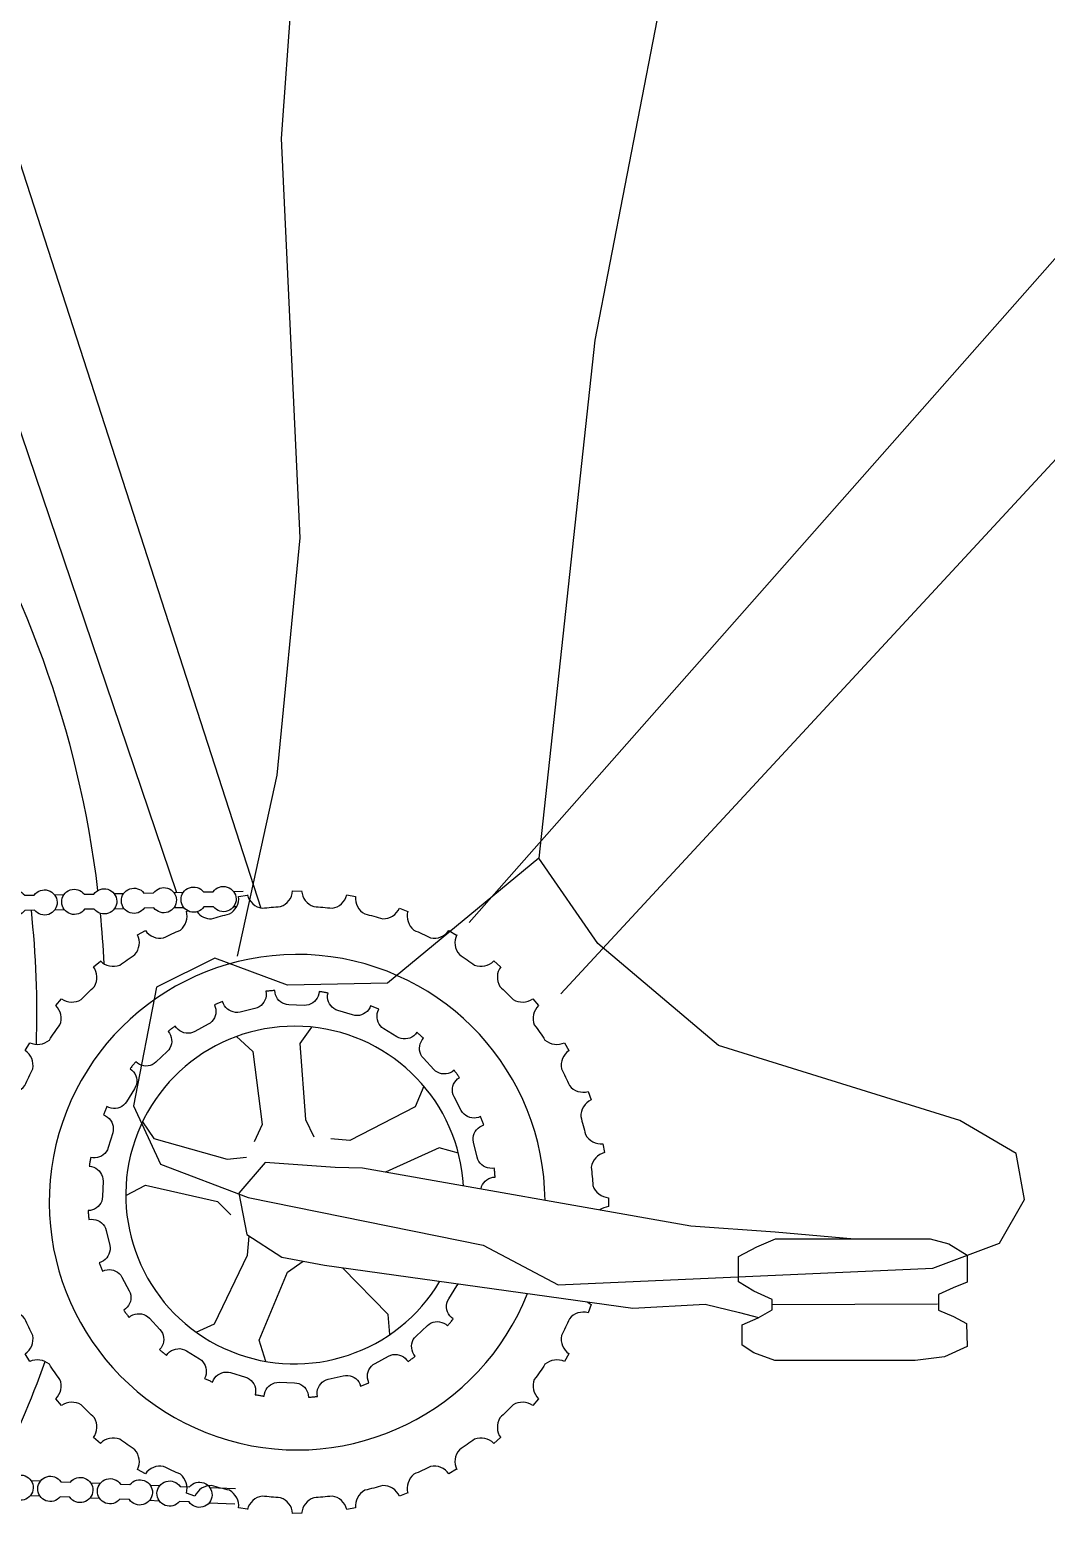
# Model space of a CAD drawing. Header units: millimetres. Extents: x 1284 to 35279, y 955 to 12847.
# Drawn here: x 12670.8 to 13005.1, y 3355.6 to 3843.8 of the extents above; entities that cross this region are included whole.
import ezdxf

# ---------------------------------------------------------------- set-up
doc = ezdxf.new("R2010")
doc.units = ezdxf.units.MM
doc.header["$LTSCALE"] = 20

# ---------------------------------------------------------------- blocks, each defined once
blk = doc.blocks.new('*U6')
at = {"linetype": 'Continuous'}
for points in [[(-759.25, 797.36), (-813.63, 960.07), (-812.23, 968.22), (-805.48, 974.96), (-808.01, 981.29), (-841.33, 978.34), (-863.13, 977.49), (-869.88, 971.59), (-840.63, 954.45), (-834.3, 940.82), (-784.04, 773.09), (-774.99, 768.57), (-768.88, 757.27), (-775.22, 744.84), (-652.06, 381.33)], [(-748.14, 759.07), (-624.36, 376.21)], [(-555.85, 371.48), (-212.61, 760.7)], [(-197.22, 703.18), (-525.67, 347.96)], [(-551.97, 283.73), (-551.96, 283.83), (-551.77, 284.54), (-551.47, 285.2), (-551.08, 285.79), (-550.61, 286.32), (-550.06, 286.78), (-549.45, 287.15), (-548.79, 287.43), (-548.07, 287.61), (-547.33, 287.69), (-547.33, 287.69), (-547.33, 287.69), (-547.35, 287.98), (-547.38, 288.27), (-547.4, 288.57), (-547.42, 288.86), (-547.45, 289.16), (-547.47, 289.45), (-547.5, 289.75), (-547.53, 290.04), (-547.56, 290.33), (-547.59, 290.62), (-547.59, 290.62), (-547.59, 290.62), (-548.35, 290.53), (-549.1, 290.56), (-549.83, 290.7), (-550.52, 290.94), (-551.16, 291.28), (-551.74, 291.71), (-552.26, 292.22), (-552.69, 292.81), (-553.03, 293.48), (-553.26, 294.21), (-553.26, 294.21), (-554.4, 299.14), (-554.4, 299.14), (-554.52, 299.89), (-554.51, 300.63), (-554.39, 301.35), (-554.17, 302.03), (-553.84, 302.67), (-553.43, 303.25), (-552.93, 303.77), (-552.35, 304.21), (-551.71, 304.56), (-551, 304.82), (-551, 304.82), (-551, 304.82), (-551.1, 305.1), (-551.21, 305.38), (-551.32, 305.66), (-551.43, 305.93), (-551.54, 306.21), (-551.66, 306.49), (-551.77, 306.76), (-551.89, 307.04), (-552, 307.31), (-552.12, 307.59), (-552.12, 307.59), (-552.12, 307.59), (-552.82, 307.31), (-553.54, 307.15), (-554.27, 307.1), (-554.99, 307.15), (-555.7, 307.32), (-556.36, 307.58), (-556.99, 307.95), (-557.55, 308.4), (-558.05, 308.95), (-558.46, 309.59), (-558.46, 309.59), (-560.84, 314.05), (-560.84, 314.05), (-561.14, 314.74), (-561.33, 315.46), (-561.4, 316.18), (-561.36, 316.89), (-561.21, 317.59), (-560.97, 318.26), (-560.62, 318.89), (-560.18, 319.46), (-559.65, 319.98), (-559.04, 320.41), (-559.04, 320.41), (-559.04, 320.41), (-559.21, 320.66), (-559.38, 320.9), (-559.55, 321.14), (-559.73, 321.38), (-559.9, 321.62), (-560.08, 321.86), (-560.26, 322.1), (-560.44, 322.33), (-560.62, 322.57), (-560.8, 322.8), (-560.8, 322.8), (-560.8, 322.8), (-561.41, 322.34), (-562.07, 322), (-562.76, 321.76), (-563.47, 321.63), (-564.19, 321.6), (-564.91, 321.69), (-565.6, 321.88), (-566.27, 322.17), (-566.89, 322.57), (-567.46, 323.08), (-567.46, 323.08), (-570.91, 326.79), (-570.91, 326.79), (-571.38, 327.38), (-571.75, 328.02), (-572, 328.69), (-572.15, 329.39), (-572.19, 330.1), (-572.12, 330.81), (-571.96, 331.5), (-571.68, 332.17), (-571.31, 332.8), (-570.83, 333.37), (-570.83, 333.37), (-570.83, 333.37), (-571.06, 333.57), (-571.28, 333.76), (-571.5, 333.96), (-571.73, 334.15), (-571.95, 334.35), (-572.17, 334.54), (-572.4, 334.73), (-572.62, 334.92), (-572.85, 335.11), (-573.09, 335.3), (-573.09, 335.3), (-573.09, 335.3), (-573.56, 334.69), (-574.1, 334.17), (-574.71, 333.75), (-575.37, 333.43), (-576.06, 333.22), (-576.78, 333.11), (-577.52, 333.11), (-578.24, 333.23), (-578.96, 333.46), (-579.64, 333.81), (-579.64, 333.81), (-583.94, 336.49), (-583.94, 336.49), (-584.55, 336.93), (-585.07, 337.46), (-585.49, 338.04), (-585.81, 338.68), (-586.03, 339.36), (-586.15, 340.06), (-586.17, 340.78), (-586.07, 341.49), (-585.87, 342.2), (-585.55, 342.88), (-585.55, 342.88), (-585.55, 342.88), (-585.82, 343), (-586.09, 343.13), (-586.36, 343.25), (-586.64, 343.37), (-586.91, 343.49), (-587.18, 343.61), (-587.46, 343.72), (-587.73, 343.84), (-588.01, 343.96), (-588.28, 344.07), (-588.28, 344.07), (-588.28, 344.07), (-588.58, 343.37), (-588.98, 342.75), (-589.46, 342.19), (-590.02, 341.72), (-590.63, 341.34), (-591.29, 341.06), (-591.98, 340.88), (-592.71, 340.81), (-593.45, 340.85), (-594.19, 341.01), (-594.19, 341.01), (-599.03, 342.46), (-599.03, 342.46), (-599.73, 342.74), (-600.37, 343.11), (-600.93, 343.57), (-601.41, 344.1), (-601.8, 344.7), (-602.1, 345.35), (-602.3, 346.03), (-602.4, 346.75), (-602.4, 347.49), (-602.28, 348.23), (-602.28, 348.23), (-602.28, 348.23), (-602.57, 348.28), (-602.86, 348.33), (-603.15, 348.38), (-603.44, 348.43), (-603.73, 348.48), (-604.02, 348.53), (-604.32, 348.58), (-604.61, 348.62), (-604.9, 348.67), (-605.19, 348.71), (-605.19, 348.71), (-605.19, 348.71), (-605.29, 347.95), (-605.51, 347.23), (-605.83, 346.57), (-606.24, 345.97), (-606.74, 345.45), (-607.3, 345), (-607.93, 344.64), (-608.62, 344.38), (-609.34, 344.22), (-610.11, 344.18), (-610.11, 344.18), (-615.16, 344.35), (-615.16, 344.35), (-615.91, 344.43), (-616.62, 344.63), (-617.28, 344.92), (-617.88, 345.32), (-618.41, 345.79), (-618.86, 346.34), (-619.24, 346.95), (-619.52, 347.62), (-619.71, 348.33), (-619.78, 349.08), (-619.78, 349.08), (-619.78, 349.08), (-620.08, 349.05), (-620.37, 349.03), (-620.67, 349.01), (-620.96, 348.98), (-621.25, 348.96), (-621.54, 348.93), (-621.84, 348.9), (-622.13, 348.87), (-622.42, 348.83), (-622.71, 348.8), (-622.71, 348.8), (-622.71, 348.8), (-622.62, 348.04), (-622.64, 347.29), (-622.78, 346.57), (-623.02, 345.88), (-623.36, 345.24), (-623.79, 344.66), (-624.31, 344.15), (-624.9, 343.72), (-625.57, 343.38), (-626.3, 343.14), (-626.3, 343.14), (-631.22, 341.99), (-631.22, 341.99), (-631.97, 341.88), (-632.71, 341.88), (-633.43, 342), (-634.12, 342.22), (-634.76, 342.55), (-635.34, 342.96), (-635.87, 343.46), (-636.31, 344.04), (-636.67, 344.69), (-636.93, 345.4), (-636.93, 345.4), (-636.93, 345.4), (-637.21, 345.3), (-637.48, 345.19), (-637.76, 345.08), (-638.03, 344.97), (-638.31, 344.86), (-638.58, 344.75), (-638.85, 344.64), (-639.12, 344.53), (-639.39, 344.41), (-639.66, 344.3), (-639.66, 344.3), (-639.66, 344.3), (-639.38, 343.59), (-639.21, 342.87), (-639.16, 342.14), (-639.22, 341.42), (-639.38, 340.72), (-639.65, 340.05), (-640.02, 339.43), (-640.48, 338.86), (-641.03, 338.36), (-641.67, 337.95), (-641.67, 337.95), (-646.13, 335.56), (-646.13, 335.56), (-646.82, 335.26), (-647.54, 335.07), (-648.26, 335), (-648.98, 335.04), (-649.68, 335.18), (-650.35, 335.43), (-650.98, 335.77), (-651.56, 336.21), (-652.08, 336.74), (-652.52, 337.35), (-652.52, 337.35), (-652.52, 337.35), (-652.76, 337.19), (-653, 337.02), (-653.23, 336.85), (-653.47, 336.67), (-653.71, 336.5), (-653.95, 336.32), (-654.18, 336.15), (-654.42, 335.97), (-654.65, 335.79), (-654.89, 335.61), (-654.89, 335.61), (-654.89, 335.61), (-654.43, 335), (-654.08, 334.35), (-653.84, 333.65), (-653.71, 332.94), (-653.69, 332.22), (-653.77, 331.51), (-653.97, 330.81), (-654.26, 330.14), (-654.67, 329.52), (-655.18, 328.95), (-655.18, 328.95), (-658.87, 325.49), (-658.87, 325.49), (-659.46, 325.02), (-660.1, 324.65), (-660.78, 324.4), (-661.48, 324.25), (-662.19, 324.21), (-662.9, 324.28), (-663.6, 324.45), (-664.27, 324.72), (-664.9, 325.1), (-665.49, 325.57), (-665.49, 325.57), (-665.49, 325.57), (-665.68, 325.35), (-665.87, 325.12), (-666.06, 324.9), (-666.26, 324.68), (-666.45, 324.46), (-666.65, 324.24), (-666.84, 324.01), (-667.03, 323.78), (-667.21, 323.55), (-667.4, 323.32), (-667.4, 323.32), (-667.4, 323.32), (-666.78, 322.85), (-666.26, 322.31), (-665.83, 321.7), (-665.51, 321.04), (-665.3, 320.34), (-665.19, 319.62), (-665.19, 318.89), (-665.31, 318.16), (-665.54, 317.45), (-665.89, 316.76), (-665.89, 316.76), (-668.55, 312.47), (-668.55, 312.47), (-669, 311.85), (-669.53, 311.33), (-670.12, 310.91), (-670.76, 310.58), (-671.44, 310.36), (-672.15, 310.24), (-672.87, 310.23), (-673.59, 310.32), (-674.31, 310.52), (-675, 310.84), (-675, 310.84), (-675, 310.84), (-675.12, 310.57), (-675.24, 310.3), (-675.36, 310.03), (-675.48, 309.76), (-675.6, 309.49), (-675.71, 309.22), (-675.83, 308.95), (-675.94, 308.68), (-676.06, 308.41), (-676.17, 308.14), (-676.17, 308.14), (-676.17, 308.14), (-675.47, 307.83), (-674.84, 307.43), (-674.29, 306.95), (-673.82, 306.39), (-673.43, 305.78), (-673.15, 305.12), (-672.96, 304.42), (-672.89, 303.7), (-672.93, 302.95), (-673.09, 302.21), (-673.09, 302.21), (-674.55, 297.38), (-674.55, 297.38), (-674.83, 296.67), (-675.21, 296.03), (-675.67, 295.47), (-676.2, 294.99), (-676.8, 294.6), (-677.45, 294.3), (-678.14, 294.1), (-678.86, 294), (-679.59, 294.01), (-680.33, 294.13), (-680.33, 294.13), (-680.33, 294.13), (-680.38, 293.84), (-680.44, 293.55), (-680.49, 293.26), (-680.54, 292.97), (-680.58, 292.68), (-680.63, 292.39), (-680.68, 292.1), (-680.72, 291.81), (-680.76, 291.52), (-680.8, 291.23), (-680.8, 291.23), (-680.8, 291.23), (-680.05, 291.12), (-679.33, 290.9), (-678.67, 290.58), (-678.07, 290.17), (-677.54, 289.68), (-677.09, 289.11), (-676.73, 288.48), (-676.47, 287.79), (-676.31, 287.06), (-676.28, 286.3), (-676.28, 286.3), (-676.44, 281.24), (-676.44, 281.24), (-676.52, 280.48), (-676.72, 279.77), (-677.02, 279.11), (-677.41, 278.51), (-677.89, 277.98), (-678.44, 277.53), (-679.05, 277.15), (-679.72, 276.87), (-680.43, 276.69), (-681.18, 276.62), (-681.18, 276.62), (-681.18, 276.62), (-681.16, 276.33), (-681.14, 276.03), (-681.11, 275.74), (-681.09, 275.44), (-681.06, 275.15), (-681.04, 274.85), (-681.01, 274.56), (-680.98, 274.26), (-680.95, 273.97), (-680.91, 273.68), (-680.91, 273.68), (-680.91, 273.68), (-680.15, 273.78), (-679.4, 273.76), (-678.67, 273.62), (-677.98, 273.38), (-677.34, 273.04), (-676.76, 272.61), (-676.24, 272.09), (-675.81, 271.5), (-675.47, 270.83), (-675.24, 270.1), (-675.24, 270.1), (-674.08, 265.18), (-674.08, 265.18), (-673.97, 264.42), (-673.97, 263.68), (-674.09, 262.96), (-674.32, 262.27), (-674.65, 261.63), (-675.06, 261.05), (-675.57, 260.53), (-676.14, 260.08), (-676.79, 259.73), (-677.5, 259.47), (-677.5, 259.47), (-677.5, 259.47), (-677.4, 259.19), (-677.3, 258.91), (-677.19, 258.64), (-677.08, 258.37), (-676.97, 258.09), (-676.85, 257.82), (-676.74, 257.55), (-676.63, 257.27), (-676.52, 257), (-676.4, 256.73), (-676.4, 256.73), (-676.4, 256.73), (-675.69, 257.01), (-674.96, 257.18), (-674.23, 257.23), (-673.51, 257.17), (-672.81, 257.01), (-672.14, 256.74), (-671.51, 256.38), (-670.95, 255.92), (-670.45, 255.36), (-670.04, 254.72), (-670.04, 254.72), (-667.65, 250.27), (-667.65, 250.27), (-667.34, 249.57), (-667.16, 248.86), (-667.09, 248.13), (-667.13, 247.42), (-667.28, 246.71), (-667.53, 246.04), (-667.87, 245.41), (-668.32, 244.83), (-668.85, 244.31), (-669.47, 243.87), (-669.47, 243.87), (-669.47, 243.87), (-669.3, 243.63), (-669.13, 243.39), (-668.95, 243.15), (-668.78, 242.91), (-668.6, 242.68), (-668.43, 242.44), (-668.25, 242.2), (-668.07, 241.97), (-667.89, 241.73), (-667.71, 241.49), (-667.71, 241.49), (-667.71, 241.49), (-667.1, 241.96), (-666.43, 242.31), (-665.74, 242.55), (-665.03, 242.69), (-664.31, 242.71), (-663.59, 242.63), (-662.89, 242.44), (-662.23, 242.15), (-661.6, 241.74), (-661.04, 241.23), (-661.04, 241.23), (-657.58, 237.53), (-657.58, 237.53), (-657.1, 236.94), (-656.74, 236.3), (-656.48, 235.62), (-656.34, 234.92), (-656.3, 234.2), (-656.36, 233.49), (-656.53, 232.8), (-656.81, 232.12), (-657.18, 231.49), (-657.66, 230.91), (-657.66, 230.91), (-657.66, 230.91), (-657.44, 230.72), (-657.21, 230.53), (-656.99, 230.33), (-656.77, 230.14), (-656.55, 229.94), (-656.33, 229.75), (-656.1, 229.55), (-655.88, 229.36), (-655.65, 229.17), (-655.42, 228.99), (-655.42, 228.99), (-655.42, 228.99), (-654.95, 229.6), (-654.4, 230.12), (-653.79, 230.55), (-653.13, 230.87), (-652.44, 231.09), (-651.72, 231.2), (-650.98, 231.21), (-650.25, 231.09), (-649.53, 230.86), (-648.84, 230.5), (-648.84, 230.5), (-644.55, 227.83), (-644.55, 227.83), (-643.94, 227.38), (-643.42, 226.86), (-642.99, 226.27), (-642.67, 225.63), (-642.45, 224.95), (-642.33, 224.24), (-642.31, 223.52), (-642.4, 222.8), (-642.6, 222.09), (-642.92, 221.41), (-642.92, 221.41), (-642.92, 221.41), (-642.65, 221.28), (-642.39, 221.16), (-642.12, 221.04), (-641.85, 220.92), (-641.58, 220.8), (-641.31, 220.68), (-641.04, 220.57), (-640.77, 220.45), (-640.49, 220.34), (-640.22, 220.23), (-640.22, 220.23), (-640.22, 220.23), (-639.91, 220.93), (-639.51, 221.56), (-639.03, 222.11), (-638.48, 222.58), (-637.87, 222.96), (-637.21, 223.25), (-636.51, 223.43), (-635.79, 223.51), (-635.05, 223.47), (-634.31, 223.31), (-634.31, 223.31), (-629.45, 221.84), (-629.45, 221.84), (-628.74, 221.57), (-628.11, 221.19), (-627.55, 220.73), (-627.07, 220.2), (-626.68, 219.6), (-626.38, 218.95), (-626.18, 218.26), (-626.09, 217.54), (-626.1, 216.8), (-626.23, 216.06), (-626.23, 216.06), (-626.23, 216.06), (-625.94, 216.01), (-625.64, 215.96), (-625.35, 215.91), (-625.06, 215.86), (-624.76, 215.81), (-624.47, 215.77), (-624.18, 215.72), (-623.88, 215.68), (-623.59, 215.63), (-623.3, 215.59), (-623.3, 215.59), (-623.3, 215.59), (-623.19, 216.36), (-622.97, 217.07), (-622.66, 217.74), (-622.25, 218.34), (-621.75, 218.87), (-621.19, 219.32), (-620.56, 219.68), (-619.88, 219.94), (-619.15, 220.09), (-618.39, 220.13), (-618.39, 220.13), (-613.33, 219.97), (-613.33, 219.97), (-612.57, 219.89), (-611.86, 219.69), (-611.2, 219.39), (-610.6, 218.99), (-610.07, 218.52), (-609.61, 217.96), (-609.24, 217.35), (-608.96, 216.68), (-608.78, 215.96), (-608.71, 215.21), (-608.71, 215.21), (-608.71, 215.21), (-608.42, 215.24), (-608.12, 215.26), (-607.83, 215.29), (-607.53, 215.31), (-607.23, 215.34), (-606.94, 215.36), (-606.64, 215.39), (-606.35, 215.42), (-606.05, 215.46), (-605.76, 215.5), (-605.76, 215.5), (-605.76, 215.5), (-605.86, 216.26), (-605.83, 217), (-605.7, 217.73), (-605.46, 218.41), (-605.12, 219.06), (-604.69, 219.64), (-604.18, 220.15), (-603.59, 220.59), (-602.92, 220.93), (-602.2, 221.17), (-602.2, 221.17), (-597.26, 222.31), (-597.26, 222.31), (-596.51, 222.42), (-595.77, 222.42), (-595.05, 222.3), (-594.37, 222.08), (-593.73, 221.76), (-593.14, 221.34), (-592.62, 220.84), (-592.18, 220.26), (-591.82, 219.62), (-591.56, 218.91), (-591.56, 218.91), (-591.56, 218.91), (-591.29, 219.01), (-591.01, 219.11), (-590.73, 219.22), (-590.46, 219.33), (-590.18, 219.44), (-589.91, 219.55), (-589.63, 219.67), (-589.36, 219.78), (-589.09, 219.9), (-588.82, 220.01), (-588.82, 220.01), (-588.82, 220.01), (-589.1, 220.72), (-589.26, 221.45), (-589.31, 222.18), (-589.25, 222.9), (-589.09, 223.6), (-588.83, 224.27), (-588.46, 224.89), (-588.01, 225.46), (-587.46, 225.95), (-586.82, 226.36), (-586.82, 226.36), (-582.35, 228.75), (-582.35, 228.75), (-581.66, 229.06), (-580.94, 229.24), (-580.22, 229.31), (-579.51, 229.27), (-578.81, 229.12), (-578.14, 228.87), (-577.51, 228.52), (-576.93, 228.08), (-576.42, 227.56), (-575.98, 226.95), (-575.98, 226.95), (-575.98, 226.95), (-575.73, 227.12), (-575.49, 227.29), (-575.25, 227.47), (-575.02, 227.64), (-574.78, 227.82), (-574.54, 227.99), (-574.3, 228.17), (-574.06, 228.35), (-573.82, 228.53), (-573.58, 228.71), (-573.58, 228.71), (-573.58, 228.71), (-574.04, 229.32), (-574.39, 229.97), (-574.63, 230.67), (-574.77, 231.38), (-574.79, 232.1), (-574.71, 232.82), (-574.52, 233.52), (-574.23, 234.18), (-573.82, 234.8), (-573.31, 235.37), (-573.31, 235.37), (-569.61, 238.83), (-569.61, 238.83), (-569.02, 239.3), (-568.38, 239.66), (-567.71, 239.91), (-567.01, 240.06), (-566.29, 240.1), (-565.59, 240.04), (-564.89, 239.87), (-564.22, 239.6), (-563.59, 239.23), (-563.01, 238.75), (-563.01, 238.75), (-563.01, 238.75), (-562.82, 238.97), (-562.63, 239.19), (-562.43, 239.41), (-562.24, 239.64), (-562.04, 239.86), (-561.85, 240.08), (-561.65, 240.31), (-561.46, 240.53), (-561.27, 240.76), (-561.09, 240.99), (-561.09, 240.99), (-561.09, 240.99), (-561.7, 241.46), (-562.22, 242.01), (-562.64, 242.62), (-562.96, 243.28), (-563.18, 243.98), (-563.29, 244.7), (-563.29, 245.43), (-563.17, 246.15), (-562.94, 246.86), (-562.59, 247.55), (-562.59, 247.55), (-559.92, 251.85), (-559.92, 251.85), (-559.47, 252.46), (-559.38, 252.55)], [(-607.73, 337.05), (-611.56, 331.66), (-609.68, 306.64), (-606.97, 300.94)], [(-632.4, 333.91), (-626.98, 328.95), (-623.9, 304.96), (-626.53, 299.23)], [(-570.78, 317.6), (-573.58, 310.81), (-595.08, 299.71), (-601.36, 300.22)], [(-663.31, 305.84), (-659.55, 300.4), (-635.4, 293.6), (-629.12, 294.2)], [(-559.4, 295.49), (-565.77, 297.25), (-583.43, 289.28)], [(-429.15, 267.27), (-455.27, 269.49), (-483.02, 271.55), (-590.93, 290.61), (-599.88, 290.87), (-622.92, 292.51), (-631.62, 282.41), (-629.03, 268.79), (-617.51, 261.27), (-603.41, 258.69), (-502.06, 244.56), (-478.3, 245.89), (-466.93, 243.08), (-460.7, 241.48)], [(-668.8, 281.59), (-662.28, 284.99), (-638.68, 279.67), (-634.2, 275.24)], [(-645.65, 236.63), (-639.64, 239.38), (-628.75, 261.99), (-628.25, 268.28)], [(-622.72, 227.01), (-624.93, 234.01), (-615.6, 256.33), (-610.46, 259.98)], [(-581.91, 235.86), (-582.45, 242.45), (-597.47, 257.86)], [(-456.22, 245.7), (-401.81, 246.01)]]:
    blk.add_lwpolyline(points, dxfattribs=at)
at = {"linetype": 'Continuous', "flags": 128}
for points in [[(-698.81, 375.5), (-701.95, 375.44, -3.025779), (-702.04, 380.39), (-698.9, 380.45, -3.025779)], [(-679.19, 375.87), (-682.33, 375.81, -3.025779), (-682.42, 380.76), (-679.28, 380.82, -3.025779)], [(-659.57, 376.24), (-662.7, 376.18, -3.025779), (-662.8, 381.13), (-659.66, 381.19, -3.025779)], [(-639.94, 376.61), (-643.08, 376.55, -3.025779), (-643.18, 381.5), (-640.04, 381.56, -3.025779)], [(-706.83, 183.13), (-709.96, 183.25, -3.025779), (-709.77, 188.2), (-706.63, 188.08, -3.025779)], [(-687.22, 182.35), (-690.35, 182.47, -3.025779), (-690.16, 187.42), (-687.02, 187.3, -3.025779)], [(-667.61, 181.57), (-670.74, 181.7, -3.025779), (-670.55, 186.64), (-667.41, 186.52, -3.025779)], [(-648, 180.79), (-651.13, 180.92, -3.025779), (-650.94, 185.87), (-647.8, 185.74, -3.025779)]]:
    blk.add_lwpolyline(points, format="xyb", close=True, dxfattribs=at)
for points in [[(-672.61, 380.94), (-669.47, 381)], [(-652.99, 381.32), (-649.85, 381.37)], [(-633.37, 381.69), (-630.23, 381.75)], [(-692.23, 380.57), (-689.09, 380.63)], [(-672.52, 375.99), (-669.38, 376.05)], [(-652.89, 376.36), (-649.75, 376.42)], [(-633.27, 376.74), (-632.27, 376.75)], [(-692.14, 375.62), (-689, 375.68)], [(-699.96, 187.81), (-696.82, 187.69)], [(-680.35, 187.03), (-677.21, 186.91)], [(-660.74, 186.26), (-657.6, 186.13)], [(-700.16, 182.86), (-697.02, 182.74)], [(-680.55, 182.09), (-677.41, 181.96)], [(-660.94, 181.31), (-657.8, 181.18)], [(-641.13, 185.48), (-632.75, 185.14)], [(-641.33, 180.53), (-632.95, 180.2)]]:
    blk.add_lwpolyline(points, dxfattribs=at)
at = {"linetype": 'Continuous'}
for points in [[(-628.77, 380.51, 0.298828), (-623.96, 376.13, -0.015635), (-617.89, 376.66, 0.298828), (-613.91, 381.81), (-610.96, 381.78)], [(-610.96, 381.81, 0.298828), (-606.99, 376.66, -0.015635), (-600.92, 376.13, 0.298828), (-596.11, 380.51), (-593.21, 379.96)], [(-645.36, 374.96, 0.236387), (-640.58, 372.66, -0.015635), (-634.69, 374.24, 0.298828), (-631.67, 380), (-628.76, 380.48)], [(-593.21, 380, 0.298828), (-590.18, 374.24, -0.015635), (-584.3, 372.66, 0.298828), (-578.8, 376.14), (-576.04, 375.1)], [(-662.36, 368.83, 0.298828), (-656.34, 366.36, -0.015635), (-650.82, 368.93, 0.298828), (-648.84, 375.13), (-648.4, 375.28)], [(-576.03, 375.13, 0.298828), (-574.05, 368.93, -0.015635), (-568.54, 366.36, 0.298828), (-562.52, 368.83), (-559.98, 367.32)], [(-677.13, 358.8, 0.298828), (-670.77, 357.41, -0.015635), (-665.78, 360.91, 0.298828), (-664.91, 367.35), (-662.34, 368.8)], [(-559.97, 367.35, 0.298828), (-559.09, 360.91, -0.015635), (-554.1, 357.41, 0.298828), (-547.75, 358.8), (-545.51, 356.88)], [(-689.93, 346.36, 0.298828), (-683.43, 346.1, -0.015635), (-679.12, 350.41, 0.298828), (-679.38, 356.9), (-677.11, 358.77)], [(-545.49, 356.9, 0.298828), (-545.75, 350.41, -0.015635), (-541.45, 346.1, 0.298828), (-534.95, 346.36), (-533.08, 344.08)], [(-700.38, 331.89, 0.298828), (-693.93, 332.76, -0.015635), (-690.44, 337.75, 0.298828), (-691.82, 344.1), (-689.91, 346.34)], [(-533.05, 344.1, 0.298828), (-534.44, 337.75, -0.015635), (-530.94, 332.76, 0.298828), (-524.5, 331.89), (-523.05, 329.32)], [(-708.15, 315.82, 0.298828), (-701.96, 317.8, -0.015635), (-699.38, 323.32, 0.298828), (-701.85, 329.33), (-700.35, 331.87)], [(-523.03, 329.33, 0.298828), (-525.49, 323.32, -0.015635), (-522.92, 317.8, 0.298828), (-516.72, 315.82), (-515.74, 313.04)], [(-515.71, 313.05, 0.298828), (-519.19, 307.55, -0.015635), (-517.61, 301.67, 0.298828), (-511.86, 298.64), (-511.37, 295.74)], [(-511.34, 295.74, 0.298828), (-515.72, 290.93, -0.015635), (-515.19, 284.86, 0.298828), (-510.04, 280.89), (-510.08, 277.94)], [(-510.04, 277.94, 0.136703), (-513.03, 276.85, 0.136703)], [(-515.74, 245.79), (-516.72, 243.01, 0.298828), (-522.92, 241.03, -0.015635), (-525.49, 235.51, 0.298828), (-523.03, 229.49)], [(-517.1, 246.66, 0.069528), (-515.71, 245.78)], [(-523.05, 229.51), (-524.5, 226.94, 0.298828), (-530.94, 226.07, -0.015635), (-534.44, 221.08, 0.298828), (-533.05, 214.72)], [(-533.08, 214.74), (-534.95, 212.47, 0.298828), (-541.45, 212.73, -0.015635), (-545.75, 208.42, 0.298828), (-545.49, 201.92)], [(-662.34, 190.03), (-664.91, 191.47, 0.298828), (-665.78, 197.92, -0.015635), (-670.77, 201.41, 0.298828), (-677.13, 200.03)], [(-545.51, 201.95), (-547.75, 200.03, 0.298828), (-554.1, 201.41, -0.015635), (-559.09, 197.92, 0.298828), (-559.97, 191.47)], [(-646.06, 182.72), (-648.84, 183.7, 0.298828), (-650.82, 189.89, -0.015635), (-656.34, 192.47, 0.298828), (-662.36, 190)], [(-559.98, 191.5), (-562.52, 190, 0.298828), (-568.54, 192.47, -0.015635), (-574.05, 189.89, 0.298828), (-576.03, 183.7)], [(-628.76, 178.35), (-631.67, 178.83, 0.298828), (-634.69, 184.59, -0.015635), (-640.58, 186.17, 0.298828), (-646.07, 182.69)], [(-576.04, 183.73), (-578.8, 182.69, 0.298828), (-584.3, 186.17, -0.015635), (-590.18, 184.59, 0.298828), (-593.21, 178.83)], [(-610.96, 177.05), (-613.91, 177.02, 0.298828), (-617.89, 182.16, -0.015635), (-623.96, 182.7, 0.298828), (-628.77, 178.32)], [(-593.21, 178.86), (-596.11, 178.32, 0.298828), (-600.92, 182.7, -0.015635), (-606.99, 182.16, 0.298828), (-610.96, 177.02)]]:
    blk.add_lwpolyline(points, format="xyb", dxfattribs=at)
blk.add_lwpolyline([(-455.15, 267.36), (-404.27, 267.36), (-398.12, 265.67), (-392.13, 261.99), (-392.13, 253.08), (-396.74, 251.23), (-401.55, 249.02), (-401.48, 243.85), (-396.58, 241.83), (-392.28, 239.53), (-392.09, 231.97), (-399.51, 228.5), (-409.19, 227.27), (-455.3, 227.27), (-462.22, 229.88), (-466.06, 232.34), (-466.06, 239.1), (-460.83, 241.4), (-456.22, 244.01), (-456.22, 247.39), (-462.22, 250.16), (-467.29, 253.23), (-467.29, 261.52), (-461.3, 264.75)], close=True, dxfattribs=at)
at = {"linetype": 'Continuous', "flags": 128}
for points in [[(-700.35, 226.96), (-701.85, 229.49, 0.298828), (-699.38, 235.51, -0.015635), (-701.96, 241.03, 0.298828), (-708.15, 243.01)], [(-689.91, 212.49), (-691.82, 214.72, 0.298828), (-690.44, 221.08, -0.015635), (-693.93, 226.07, 0.298828), (-700.38, 226.94)], [(-677.11, 200.05), (-679.38, 201.92, 0.298828), (-679.12, 208.42, -0.015635), (-683.43, 212.73, 0.298828), (-689.93, 212.47)]]:
    blk.add_lwpolyline(points, format="xyb", dxfattribs=at)
at = {"linetype": 'Continuous'}
for centre, radius, start, end in [((-1017.02, 341.49), 341.49, 6.8167, 59.0064), ((-1017.02, 341.49), 318.99, 358.1722, 6.1157), ((-1017.02, 341.49), 341.49, 2.7456, 5.5356), ((-612.44, 279.41), 81.52, 0.419, 338.3834), ((-613.24, 281.76), 55.56, 3.0861, 329.3072), ((-1017.02, 341.49), 341.49, 333.5728, 340.4041)]:
    blk.add_arc(centre, radius, start, end, dxfattribs=at)
blk = doc.blocks.new('人物動作（CAD素材.com）64')
at = {"color": 0, "linetype": 'ByBlock', "lineweight": -2}
for points in [[(116.37, 450.32), (91.72, 323), (73.24, 152.54), (23.5, 111.47), (-9.36, 110.79), (-33.32, 119.69), (-52.49, 110.1), (-60.02, 71.08), (-51.12, 51.91), (-22.37, 40.96), (54.99, 25.22), (79.63, 12.21), (202.85, 17.69), (224.76, 25.9), (232.97, 40.28), (230.23, 55.34), (211.75, 66.29), (132.34, 90.93), (92.64, 124.48), (73.24, 152.54)], [(-25.79, 120.37), (-12.78, 179.93), (-5.25, 257.97), (-11.42, 389.4), (-7.99, 436.63), (-0.46, 501.67), (13.91, 523.57), (-75.76, 587.92)]]:
    blk.add_lwpolyline(points, dxfattribs=at)

msp = doc.modelspace()

# ---------------------------------------------------------------- block references
for name, p in [('人物動作（CAD素材.com）64', (12764.95, 3418.58)), ('*U6', (13371.16, 3178.54))]:
    msp.add_blockref(name, p)

doc.saveas('drawing.dxf')
